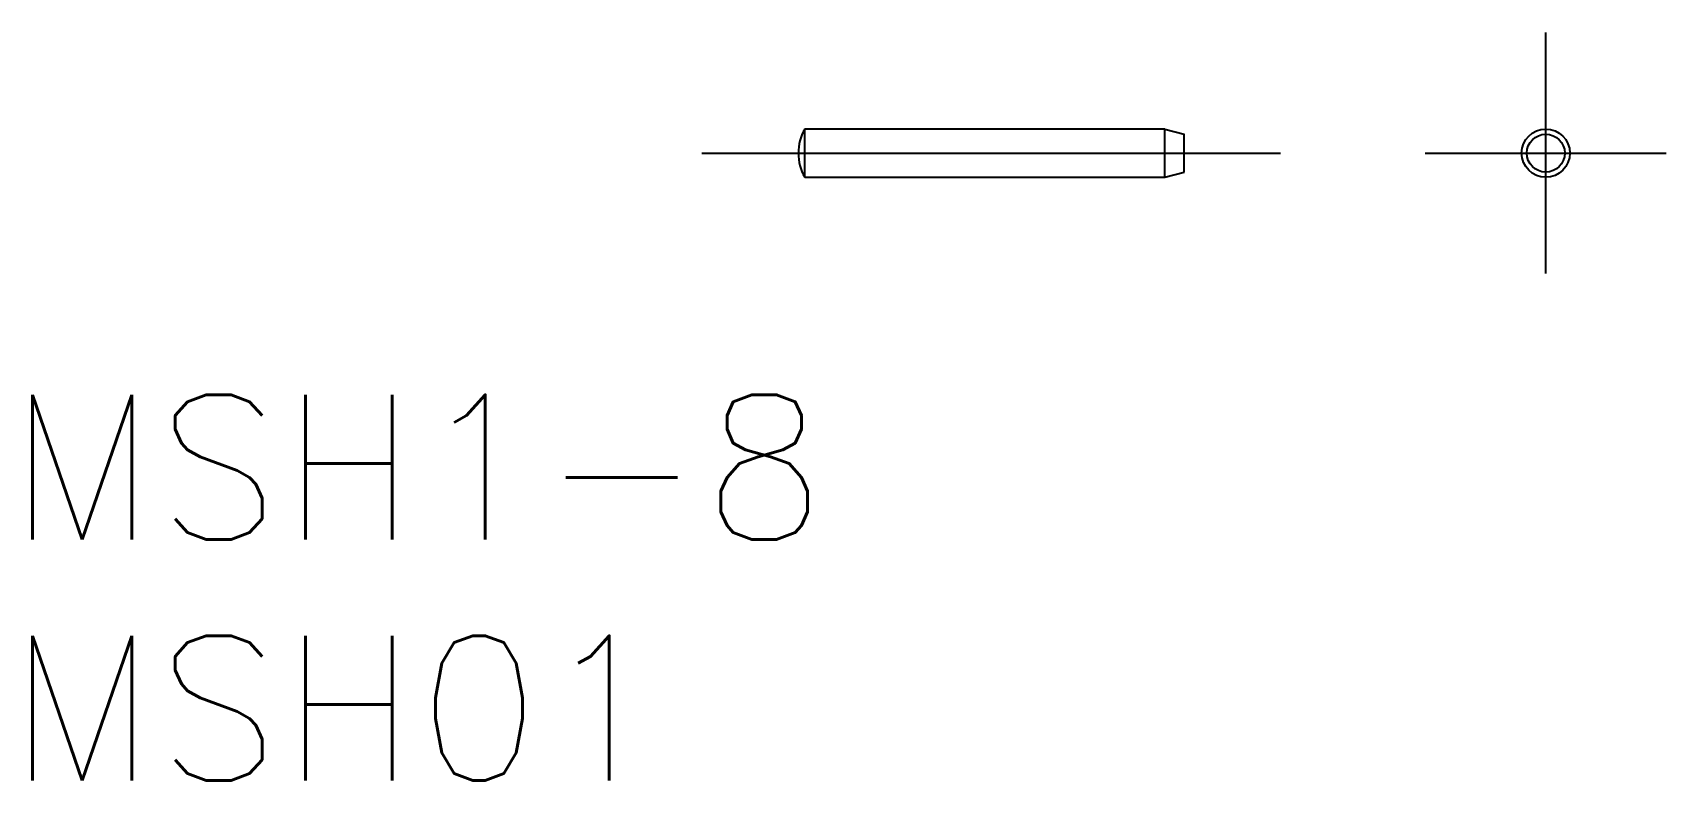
# Model space of a CAD drawing. Extents: x -15.9 to 18, y -13 to 2.5.
import ezdxf

# ---------------------------------------------------------------- set-up
doc = ezdxf.new("R2010")
doc.units = 0
doc.linetypes.add('CENTER', pattern=[50.8, 31.75, -6.35, 6.35, -6.35])
doc.layers.get('0').update_dxf_attribs({"linetype": 'CONTINUOUS'})
doc.layers.add('CENTER', color=1, linetype='CENTER')
doc.styles.get("Standard").update_dxf_attribs({"font": 'txt.shx', "height": 3, "bigfont": 'bigfont.shx'})

msp = doc.modelspace()

# ---------------------------------------------------------------- linework, layer by layer
at = {"color": 7, "linetype": 'CONTINUOUS'}
for p, q in [((0.134, -0.5), (0.134, 0.5)), ((7.6, 0.5), (0.134, 0.5)), ((7.6, -0.5), (7.6, 0.5)), ((7.6, 0.5), (8, 0.393)), ((8, -0.393), (8, 0.393)), ((0.134, -0.5), (7.6, -0.5)), ((7.6, -0.5), (8, -0.393))]:
    msp.add_line(p, q, dxfattribs=at)
for radius in [0.5, 0.393]:
    msp.add_circle((15.5, 0), radius, dxfattribs=at)
msp.add_arc((1, 0), 1, 150, 210, dxfattribs=at)
at = {"layer": 'CENTER', "color": 1, "linetype": 'CENTER'}
for p, q in [((15.5, -2.5), (15.5, 2.5)), ((-2, 0), (10, 0)), ((13, 0), (18, 0))]:
    msp.add_line(p, q, dxfattribs=at)

# ---------------------------------------------------------------- texts
at = {"color": 7, "linetype": 'CONTINUOUS'}
for s, p in [('MSH1-8', (-16.393, -8.015)), ('MSH01', (-16.393, -13.015))]:
    msp.add_text(s, height=3, dxfattribs=at).set_placement(p)

doc.saveas('drawing.dxf')
